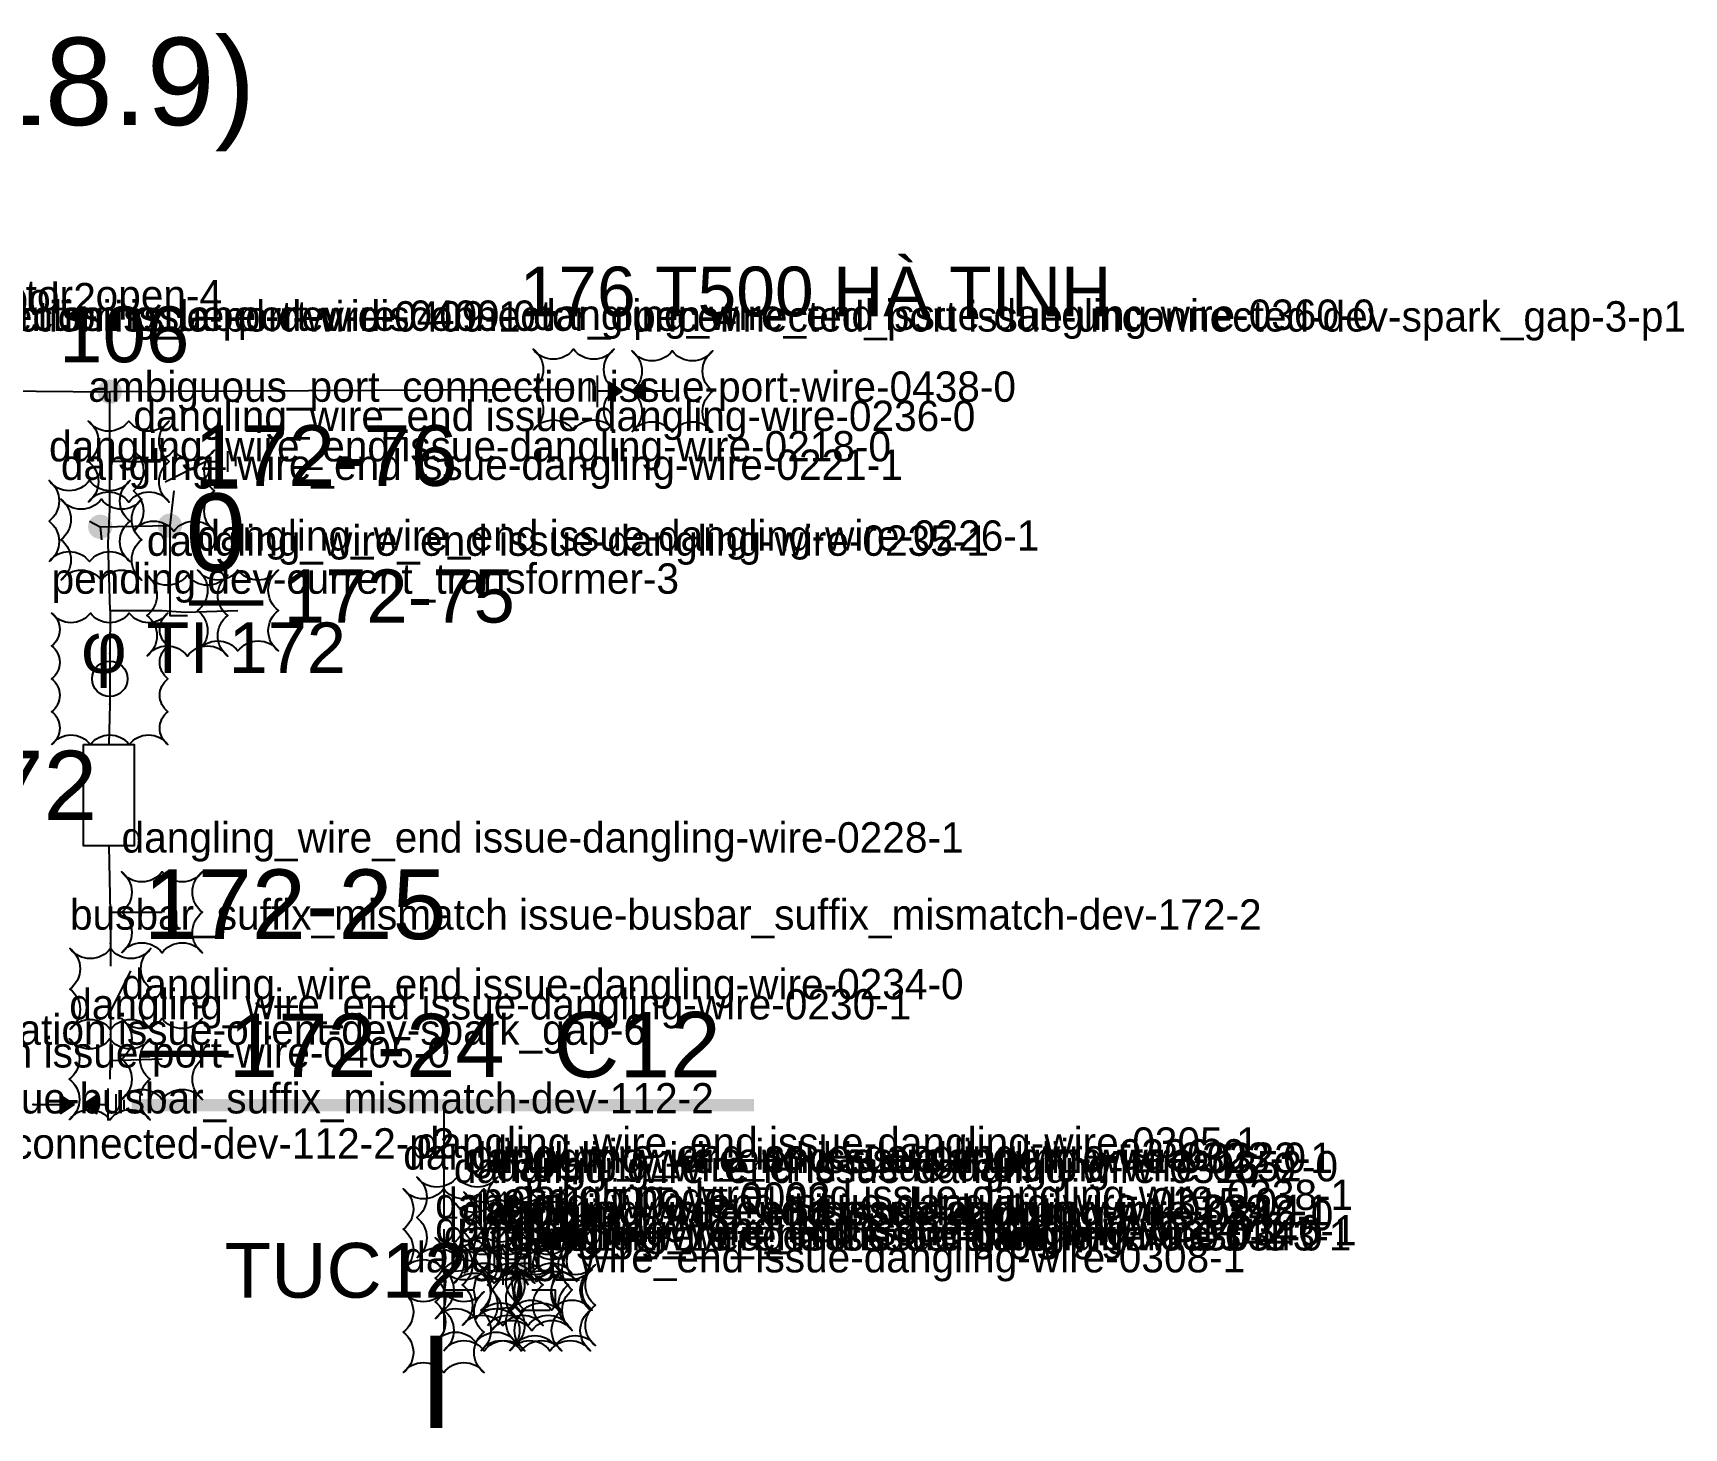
# Model space of a CAD drawing. Header units: millimetres. Extents: x -258 to 330, y 6 to 205.
# Drawn here: x 224.9 to 306.4, y 136.6 to 205.5 of the extents above; entities that cross this region are included whole.
import ezdxf

# ---------------------------------------------------------------- set-up
doc = ezdxf.new("R2010")
doc.units = ezdxf.units.MM
doc.layers.add('AI_REVIEW', color=2, linetype='Continuous')
doc.layers.add('TEXT', color=7, linetype='Continuous')
for name, color, linetype, lineweight in [('BUSBAR_110KV', 1, 'Continuous', 50), ('HV_110KV', 1, 'Continuous', 25), ('SLD_OTHER', 7, 'Continuous', 25)]:
    doc.layers.add(name, color=color, linetype=linetype, lineweight=lineweight)
doc.layers.add('SYM_PORTS', color=8, linetype='Continuous', plot=False)
doc.styles.add('SLD_TEXT', font='arial.ttf')

# ---------------------------------------------------------------- blocks, each defined once
blk = doc.blocks.new('SYM_SPARK_GAP')
for points in [[(0, 0.25), (-0.5, 1), (0.5, 1)], [(0, -0.25), (-0.5, -1), (0.5, -1)]]:
    blk.add_hatch(color=7).paths.add_polyline_path(points)
at = {"lineweight": 25}
for points in [[(0, 2.5), (0, 1)], [(-0.875, -1.625), (0.875, -1.625)], [(0, -1), (0, -1.625)], [(-0.5625, -2.0625), (0.5625, -2.0625)], [(-0.25, -2.5), (0.25, -2.5)]]:
    blk.add_lwpolyline(points, dxfattribs=at)
for points in [[(0, 0.25), (-0.5, 1), (0.5, 1)], [(0, -0.25), (-0.5, -1), (0.5, -1)]]:
    blk.add_lwpolyline(points, close=True, dxfattribs=at)
at = {"layer": 'SYM_PORTS'}
blk.add_point((0, 2.5), dxfattribs=at)
blk.add_attdef('DEVICE_CODE', (1.875, -0.5), '', height=2)
blk = doc.blocks.new('SYM_EARTHING_SWITCH_OPEN')
at = {"lineweight": 25}
for points in [[(0, 3), (0, 1.25)], [(0, -1.25), (-1.125, 1)], [(0, -1.25), (0, -2)], [(-0.875, -2), (0.875, -2)], [(-0.5625, -2.4375), (0.5625, -2.4375)], [(-0.25, -2.875), (0.25, -2.875)]]:
    blk.add_lwpolyline(points, dxfattribs=at)
at = {"layer": 'SYM_PORTS'}
blk.add_point((0, 3), dxfattribs=at)
blk.add_attdef('DEVICE_CODE', (1.875, 0), '', height=2)
blk = doc.blocks.new('SYM_CURRENT_TRANSFORMER')
at = {"lineweight": 25}
blk.add_lwpolyline([(0, 1.25), (0, -1.25)], dxfattribs=at)
blk.add_circle((0, 0), 0.875, dxfattribs=at)
at = {"layer": 'SYM_PORTS'}
for p in [(0, 1.25), (0, -1.25)]:
    blk.add_point(p, dxfattribs=at)
blk.add_attdef('DEVICE_CODE', (1.875, -1.75), '', height=2)
at = {"flags": 1}
blk.add_attdef('RATIO', (1.875, -4.75), '', height=2, dxfattribs=at)
blk = doc.blocks.new('SYM_CIRCUIT_BREAKER')
at = {"lineweight": 25}
blk.add_lwpolyline([(-1.25, 2.5), (1.25, 2.5), (1.25, -2.5), (-1.25, -2.5)], close=True, dxfattribs=at)
at = {"layer": 'SYM_PORTS'}
for p in [(0, 2.5), (0, -2.5)]:
    blk.add_point(p, dxfattribs=at)
blk.add_attdef('DEVICE_CODE', (2.25, -0.5), '', height=2)
at = {"flags": 1}
blk.add_attdef('RATING', (2.25, -3.5), '', height=2, dxfattribs=at)
blk = doc.blocks.new('SYM_DISCONNECTOR_OPEN')
at = {"lineweight": 25}
for points in [[(0, 2.5), (0, 1.25)], [(0, -1.25), (-1.125, 1)], [(0, -1.25), (0, -2.5)]]:
    blk.add_lwpolyline(points, dxfattribs=at)
at = {"layer": 'SYM_PORTS'}
for p in [(0, 2.5), (0, -2.5)]:
    blk.add_point(p, dxfattribs=at)
blk.add_attdef('DEVICE_CODE', (1, -0.5), '', height=2)

msp = doc.modelspace()

# ---------------------------------------------------------------- hatches: boundary and pattern name
at = {"layer": 'HV_110KV'}
h = msp.add_hatch(color=7, dxfattribs=at)
edge = h.paths.add_edge_path()
edge.add_arc((228.685, 187.759), 0.6, 0, 360)
at = {"layer": 'SLD_OTHER'}
h = msp.add_hatch(color=7, dxfattribs=at)
edge = h.paths.add_edge_path()
edge.add_arc((228.213, 181.088), 0.6, 0, 360)
h = msp.add_hatch(color=7, dxfattribs=at)
edge = h.paths.add_edge_path()
edge.add_arc((231.657, 181.143), 0.6, 0, 360)
h = msp.add_hatch(color=7, dxfattribs=at)
edge = h.paths.add_edge_path()
edge.add_arc((248.992, 144.24), 0.6, 0, 360)

# ---------------------------------------------------------------- linework, layer by layer
at = {"layer": 'AI_REVIEW'}
for points in [[(249.595, 185.863, -0.5), (251.595, 185.863, -0.5), (253.595, 185.863, -0.5), (253.595, 187.863, -0.5), (253.595, 189.863, -0.5), (251.595, 189.863, -0.5), (249.595, 189.863, -0.5), (249.595, 187.863, -0.5)], [(254.47, 185.78, -0.5), (256.47, 185.78, -0.5), (258.47, 185.78, -0.5), (258.47, 187.78, -0.5), (258.47, 189.78, -0.5), (256.47, 189.78, -0.5), (254.47, 189.78, -0.5), (254.47, 187.78, -0.5)], [(227.624, 182.31, -0.5), (229.624, 182.31, -0.5), (231.624, 182.31, -0.5), (231.624, 184.31, -0.5), (231.624, 186.31, -0.5), (229.624, 186.31, -0.5), (227.624, 186.31, -0.5), (227.624, 184.31, -0.5)], [(229.851, 180.865, -0.5), (231.851, 180.865, -0.5), (233.851, 180.865, -0.5), (233.851, 182.865, -0.5), (233.851, 184.865, -0.5), (231.851, 184.865, -0.5), (229.851, 184.865, -0.5), (229.851, 182.865, -0.5)], [(225.685, 179.365, -0.5), (227.685, 179.365, -0.5), (229.685, 179.365, -0.5), (229.685, 181.365, -0.5), (229.685, 183.365, -0.5), (227.685, 183.365, -0.5), (225.685, 183.365, -0.5), (225.685, 181.365, -0.5)], [(226.269, 178.449, -0.5), (228.269, 178.449, -0.5), (230.269, 178.449, -0.5), (230.269, 180.449, -0.5), (230.269, 182.449, -0.5), (228.269, 182.449, -0.5), (226.269, 182.449, -0.5), (226.269, 180.449, -0.5)], [(230.517, 174.7, -0.5), (232.517, 174.7, -0.5), (234.517, 174.7, -0.5), (234.517, 176.7, -0.5), (234.517, 178.7, -0.5), (232.517, 178.7, -0.5), (230.517, 178.7, -0.5), (230.517, 176.7, -0.5)], [(233.017, 174.95, -0.5), (235.017, 174.95, -0.5), (237.017, 174.95, -0.5), (237.017, 176.95, -0.5), (237.017, 178.95, -0.5), (235.017, 178.95, -0.5), (233.017, 178.95, -0.5), (233.017, 176.95, -0.5)], [(225.81, 170.325, -0.5), (227.727, 170.325, -0.5), (229.644, 170.325, -0.5), (231.561, 170.325, -0.5), (231.561, 171.95, -0.5), (231.561, 173.575, -0.5), (231.561, 175.2, -0.5), (231.561, 176.825, -0.5), (229.644, 176.825, -0.5), (227.727, 176.825, -0.5), (225.81, 176.825, -0.5), (225.81, 175.2, -0.5), (225.81, 173.575, -0.5), (225.81, 171.95, -0.5)], [(229.268, 160.037, -0.5), (231.268, 160.037, -0.5), (233.268, 160.037, -0.5), (233.268, 162.037, -0.5), (233.268, 164.037, -0.5), (231.268, 164.037, -0.5), (229.268, 164.037, -0.5), (229.268, 162.037, -0.5)], [(226.72, 156.247, -0.5), (228.72, 156.247, -0.5), (230.72, 156.247, -0.5), (230.72, 158.247, -0.5), (230.72, 160.247, -0.5), (228.72, 160.247, -0.5), (226.72, 160.247, -0.5), (226.72, 158.247, -0.5)], [(229.268, 152.789, -0.5), (231.268, 152.789, -0.5), (233.268, 152.789, -0.5), (233.268, 154.789, -0.5), (233.268, 156.789, -0.5), (231.268, 156.789, -0.5), (229.268, 156.789, -0.5), (229.268, 154.789, -0.5)], [(226.685, 151.79, -0.5), (228.685, 151.79, -0.5), (230.685, 151.79, -0.5), (230.685, 153.79, -0.5), (230.685, 155.79, -0.5), (228.685, 155.79, -0.5), (226.685, 155.79, -0.5), (226.685, 153.79, -0.5)], [(243.847, 144.958, -0.5), (245.847, 144.958, -0.5), (247.847, 144.958, -0.5), (247.847, 146.958, -0.5), (247.847, 148.958, -0.5), (245.847, 148.958, -0.5), (243.847, 148.958, -0.5), (243.847, 146.958, -0.5)], [(243.181, 144.375, -0.5), (245.181, 144.375, -0.5), (247.181, 144.375, -0.5), (247.181, 146.375, -0.5), (247.181, 148.375, -0.5), (245.181, 148.375, -0.5), (243.181, 148.375, -0.5), (243.181, 146.375, -0.5)], [(245.68, 143.709, -0.5), (247.68, 143.709, -0.5), (249.68, 143.709, -0.5), (249.68, 145.709, -0.5), (249.68, 147.709, -0.5), (247.68, 147.709, -0.5), (245.68, 147.709, -0.5), (245.68, 145.709, -0.5)], [(246.18, 144.209, -0.5), (248.18, 144.209, -0.5), (250.18, 144.209, -0.5), (250.18, 146.209, -0.5), (250.18, 148.209, -0.5), (248.18, 148.209, -0.5), (246.18, 148.209, -0.5), (246.18, 146.209, -0.5)], [(247.513, 144.209, -0.5), (249.513, 144.209, -0.5), (251.513, 144.209, -0.5), (251.513, 146.209, -0.5), (251.513, 148.209, -0.5), (249.513, 148.209, -0.5), (247.513, 148.209, -0.5), (247.513, 146.209, -0.5)], [(247.763, 143.792, -0.5), (249.763, 143.792, -0.5), (251.763, 143.792, -0.5), (251.763, 145.792, -0.5), (251.763, 147.792, -0.5), (249.763, 147.792, -0.5), (247.763, 147.792, -0.5), (247.763, 145.792, -0.5)], [(246.992, 142.24, -0.5), (248.992, 142.24, -0.5), (250.992, 142.24, -0.5), (250.992, 144.24, -0.5), (250.992, 146.24, -0.5), (248.992, 146.24, -0.5), (246.992, 146.24, -0.5), (246.992, 144.24, -0.5)], [(248.512, 142.376, -0.5), (250.512, 142.376, -0.5), (252.512, 142.376, -0.5), (252.512, 144.376, -0.5), (252.512, 146.376, -0.5), (250.512, 146.376, -0.5), (248.512, 146.376, -0.5), (248.512, 144.376, -0.5)], [(244.763, 141.959, -0.5), (246.763, 141.959, -0.5), (248.763, 141.959, -0.5), (248.763, 143.959, -0.5), (248.763, 145.959, -0.5), (246.763, 145.959, -0.5), (244.763, 145.959, -0.5), (244.763, 143.959, -0.5)], [(246.096, 141.626, -0.5), (248.096, 141.626, -0.5), (250.096, 141.626, -0.5), (250.096, 143.626, -0.5), (250.096, 145.626, -0.5), (248.096, 145.626, -0.5), (246.096, 145.626, -0.5), (246.096, 143.626, -0.5)], [(247.346, 141.626, -0.5), (249.346, 141.626, -0.5), (251.346, 141.626, -0.5), (251.346, 143.626, -0.5), (251.346, 145.626, -0.5), (249.346, 145.626, -0.5), (247.346, 145.626, -0.5), (247.346, 143.626, -0.5)], [(247.533, 141.376, -0.5), (249.533, 141.376, -0.5), (251.533, 141.376, -0.5), (251.533, 143.376, -0.5), (251.533, 145.376, -0.5), (249.533, 145.376, -0.5), (247.533, 145.376, -0.5), (247.533, 143.376, -0.5)], [(244.763, 140.793, -0.5), (246.763, 140.793, -0.5), (248.763, 140.793, -0.5), (248.763, 142.793, -0.5), (248.763, 144.793, -0.5), (246.763, 144.793, -0.5), (244.763, 144.793, -0.5), (244.763, 142.793, -0.5)], [(245.18, 140.376, -0.5), (247.18, 140.376, -0.5), (249.18, 140.376, -0.5), (249.18, 142.376, -0.5), (249.18, 144.376, -0.5), (247.18, 144.376, -0.5), (245.18, 144.376, -0.5), (245.18, 142.376, -0.5)], [(247.013, 140.376, -0.5), (249.013, 140.376, -0.5), (251.013, 140.376, -0.5), (251.013, 142.376, -0.5), (251.013, 144.376, -0.5), (249.013, 144.376, -0.5), (247.013, 144.376, -0.5), (247.013, 142.376, -0.5)], [(248.429, 140.376, -0.5), (250.429, 140.376, -0.5), (252.429, 140.376, -0.5), (252.429, 142.376, -0.5), (252.429, 144.376, -0.5), (250.429, 144.376, -0.5), (248.429, 144.376, -0.5), (248.429, 142.376, -0.5)], [(248.679, 140.626, -0.5), (250.679, 140.626, -0.5), (252.679, 140.626, -0.5), (252.679, 142.626, -0.5), (252.679, 144.626, -0.5), (250.679, 144.626, -0.5), (248.679, 144.626, -0.5), (248.679, 142.626, -0.5)], [(243.181, 139.293, -0.5), (245.181, 139.293, -0.5), (247.181, 139.293, -0.5), (247.181, 141.293, -0.5), (247.181, 143.293, -0.5), (245.181, 143.293, -0.5), (243.181, 143.293, -0.5), (243.181, 141.293, -0.5)]]:
    msp.add_lwpolyline(points, format="xyb", close=True, dxfattribs=at)
at = {"layer": 'BUSBAR_110KV', "const_width": 0.621}
msp.add_lwpolyline([(229.768, 152.507), (260.51, 152.507)], dxfattribs=at)
at = {"layer": 'HV_110KV'}
for points in [[(221.396, 187.828), (228.685, 187.759)], [(251.595, 187.863), (228.685, 187.759)], [(228.685, 184.31), (228.685, 187.759)], [(228.706, 176.95), (228.602, 180.282), (228.685, 181.948), (228.685, 184.31)], [(229.624, 184.31), (228.685, 184.31)], [(228.706, 176.95), (228.685, 174.825)], [(228.706, 176.95), (231.268, 176.95), (232.434, 176.867), (235.017, 176.95)], [(228.685, 172.326), (228.644, 170.328)], [(228.644, 165.327), (228.706, 162.037)], [(228.706, 162.037), (231.268, 162.037)], [(228.706, 162.037), (228.72, 160.497)], [(228.72, 155.997), (228.706, 154.706)], [(228.706, 154.706), (228.685, 153.79)], [(231.268, 154.789), (228.706, 154.706)], [(245.181, 152.507), (245.181, 146.958), (245.847, 146.958)]]:
    msp.add_lwpolyline(points, dxfattribs=at)
at = {"layer": 'SLD_OTHER'}
for points in [[(231.851, 182.865), (231.657, 181.143)], [(227.685, 181.365), (228.213, 181.088)], [(228.213, 181.088), (231.657, 181.143)], [(228.213, 181.088), (228.269, 180.449)], [(231.657, 181.143), (231.657, 176.7), (232.517, 176.7)], [(245.181, 146.375), (245.201, 143.376)], [(248.18, 146.209), (249.513, 146.209)], [(247.68, 145.709), (247.68, 144.48), (248.992, 144.24)], [(249.763, 145.792), (249.846, 144.626), (248.992, 144.24)], [(248.992, 144.24), (250.512, 144.376)], [(246.763, 143.959), (246.659, 143.376)], [(248.992, 144.24), (248.096, 144.126), (248.096, 143.626)], [(248.992, 144.24), (248.513, 143.959), (248.707, 142.529)], [(248.992, 144.24), (248.707, 142.529)], [(248.992, 144.24), (249.346, 143.626)], [(245.201, 143.376), (245.181, 141.293)], [(245.201, 143.376), (246.659, 143.376)], [(246.659, 143.376), (246.763, 142.793)], [(249.533, 143.376), (250.679, 143.376), (250.679, 142.626)], [(248.707, 142.529), (247.18, 142.376)], [(249.013, 142.376), (250.429, 142.376)]]:
    msp.add_lwpolyline(points, dxfattribs=at)

# ---------------------------------------------------------------- block references
at = {"layer": 'HV_110KV'}
ref = msp.add_blockref('SYM_EARTHING_SWITCH_OPEN', (232.324, 184.31), dxfattribs=dict(at, xscale=0.900011588382326, yscale=0.900011588382326, rotation=90))
ref.add_attrib('DEVICE_CODE', '172-76', (232.851, 183.109), dxfattribs={"layer": 'TEXT', "height": 2.9925, "style": 'SLD_TEXT'})
for name, p, xscale, yscale in [('SYM_CURRENT_TRANSFORMER', (228.685, 173.576), 0.999983254745884, 0.999983254745884), ('SYM_DISCONNECTOR_OPEN', (228.72, 158.247), -0.900011588382326, 0.900011588382326)]:
    msp.add_blockref(name, p, dxfattribs=dict(at, xscale=xscale, yscale=yscale))
ref = msp.add_blockref('SYM_CIRCUIT_BREAKER', (228.644, 167.827), dxfattribs=dict(at, xscale=0.999983254745884, yscale=0.999983254745884))
ref.add_attrib('DEVICE_CODE', '172', (220.104, 166.606), dxfattribs={"layer": 'TEXT', "height": 3.4151, "style": 'SLD_TEXT'})
at = {"layer": 'SLD_OTHER', "xscale": 0.900011588382326, "yscale": 0.900011588382326}
for p, rotation in [((254.22, 187.78), 270), ((227.144, 152.54), 90)]:
    msp.add_blockref('SYM_SPARK_GAP', p, dxfattribs=dict(at, rotation=rotation))

# ---------------------------------------------------------------- texts
at = {"layer": 'AI_REVIEW', "char_height": 1.5, "attachment_point": 7}
for s, insert in [('pending dev-disconnector_open-4', (203.899, 191.328)), ('pending dev-ground_symbol-2', (200.901, 191.18)), ('ambiguous_port_connection issue-port-wire-0409-1', (203.15, 190.28)), ('ambiguous_port_connection issue-port-wire-0409-0', (203.899, 190.315)), ('missing_label issue-missing_label-dev-disconnector_open-4', (206.149, 190.315)), ('dangling_wire_end issue-dangling-wire-0360-0', (249.595, 190.363)), ('unconnected_port issue-unconnected-dev-spark_gap-3-p1', (254.47, 190.28)), ('ambiguous_port_connection issue-port-wire-0438-0', (227.624, 186.81)), ('dangling_wire_end issue-dangling-wire-0236-0', (229.851, 185.365)), ('dangling_wire_end issue-dangling-wire-0218-0', (225.685, 183.865)), ('dangling_wire_end issue-dangling-wire-0221-1', (226.269, 182.949)), ('dangling_wire_end issue-dangling-wire-0235-1', (230.517, 179.2)), ('dangling_wire_end issue-dangling-wire-0226-1', (233.017, 179.45)), ('pending dev-current_transformer-3', (225.81, 177.325)), ('dangling_wire_end issue-dangling-wire-0228-1', (229.268, 164.537)), ('busbar_suffix_mismatch issue-busbar_suffix_mismatch-dev-172-2', (226.72, 160.747)), ('dangling_wire_end issue-dangling-wire-0234-0', (229.268, 157.289)), ('dangling_wire_end issue-dangling-wire-0230-1', (226.685, 156.29)), ('ambiguous_orientation issue-orient-dev-spark_gap-6', (208.232, 155.04)), ('ambiguous_port_connection issue-port-wire-0405-0', (199.658, 153.916)), ('busbar_suffix_mismatch issue-busbar_suffix_mismatch-dev-112-2', (199.658, 151.666)), ('unconnected_port issue-unconnected-dev-112-2-p2', (199.658, 149.416)), ('dangling_wire_end issue-dangling-wire-0306-0', (243.181, 148.875)), ('dangling_wire_end issue-dangling-wire-0305-1', (243.847, 149.458)), ('dangling_wire_end issue-dangling-wire-0316-0', (245.68, 148.209)), ('dangling_wire_end issue-dangling-wire-0323-0', (246.18, 148.709)), ('dangling_wire_end issue-dangling-wire-0323-1', (247.513, 148.709)), ('dangling_wire_end issue-dangling-wire-0352-0', (247.763, 148.292)), ('dangling_wire_end issue-dangling-wire-0315-0', (244.763, 146.459)), ('pending node-0092', (246.992, 146.74)), ('dangling_wire_end issue-dangling-wire-0338-1', (248.512, 146.876)), ('dangling_wire_end issue-dangling-wire-0339-1', (246.096, 146.126)), ('dangling_wire_end issue-dangling-wire-0342-1', (247.346, 146.126)), ('dangling_wire_end issue-dangling-wire-0346-0', (247.533, 145.876)), ('dangling_wire_end issue-dangling-wire-0314-1', (244.763, 145.293)), ('dangling_wire_end issue-dangling-wire-0330-1', (245.18, 144.876)), ('dangling_wire_end issue-dangling-wire-0343-0', (247.013, 144.876)), ('dangling_wire_end issue-dangling-wire-0343-1', (248.429, 144.876)), ('dangling_wire_end issue-dangling-wire-0346-1', (248.679, 145.126)), ('dangling_wire_end issue-dangling-wire-0308-1', (243.181, 143.793))]:
    msp.add_mtext(s, dxfattribs=dict(at, insert=insert))
at = {"layer": 'TEXT', "attachment_point": 7, "style": 'SLD_TEXT'}
for s, insert, char_height in [('TRM 110KV CAM XUYEN (E18.9)', (143.959, 199.631), 4.3218), ('176 T500 HÀ TINH', (248.929, 191.445), 2.46098), ('106', (226.186, 189.176), 2.7585), ('0', (232.434, 178.838), 3.844), ('— 172-75', (232.601, 176.315), 2.6237), ('φ TI 172', (227.269, 173.116), 2.4906), ('172-25', (230.351, 160.663), 3.4431), ('—172-24', (230.185, 153.892), 3.1336), ('C12', (250.596, 153.84), 3.2285), ('TUC12', (234.35, 142.956), 2.7072), ('I', (243.931, 136.558), 4.569)]:
    msp.add_mtext(s, dxfattribs=dict(at, insert=insert, char_height=char_height))

doc.saveas('drawing.dxf')
